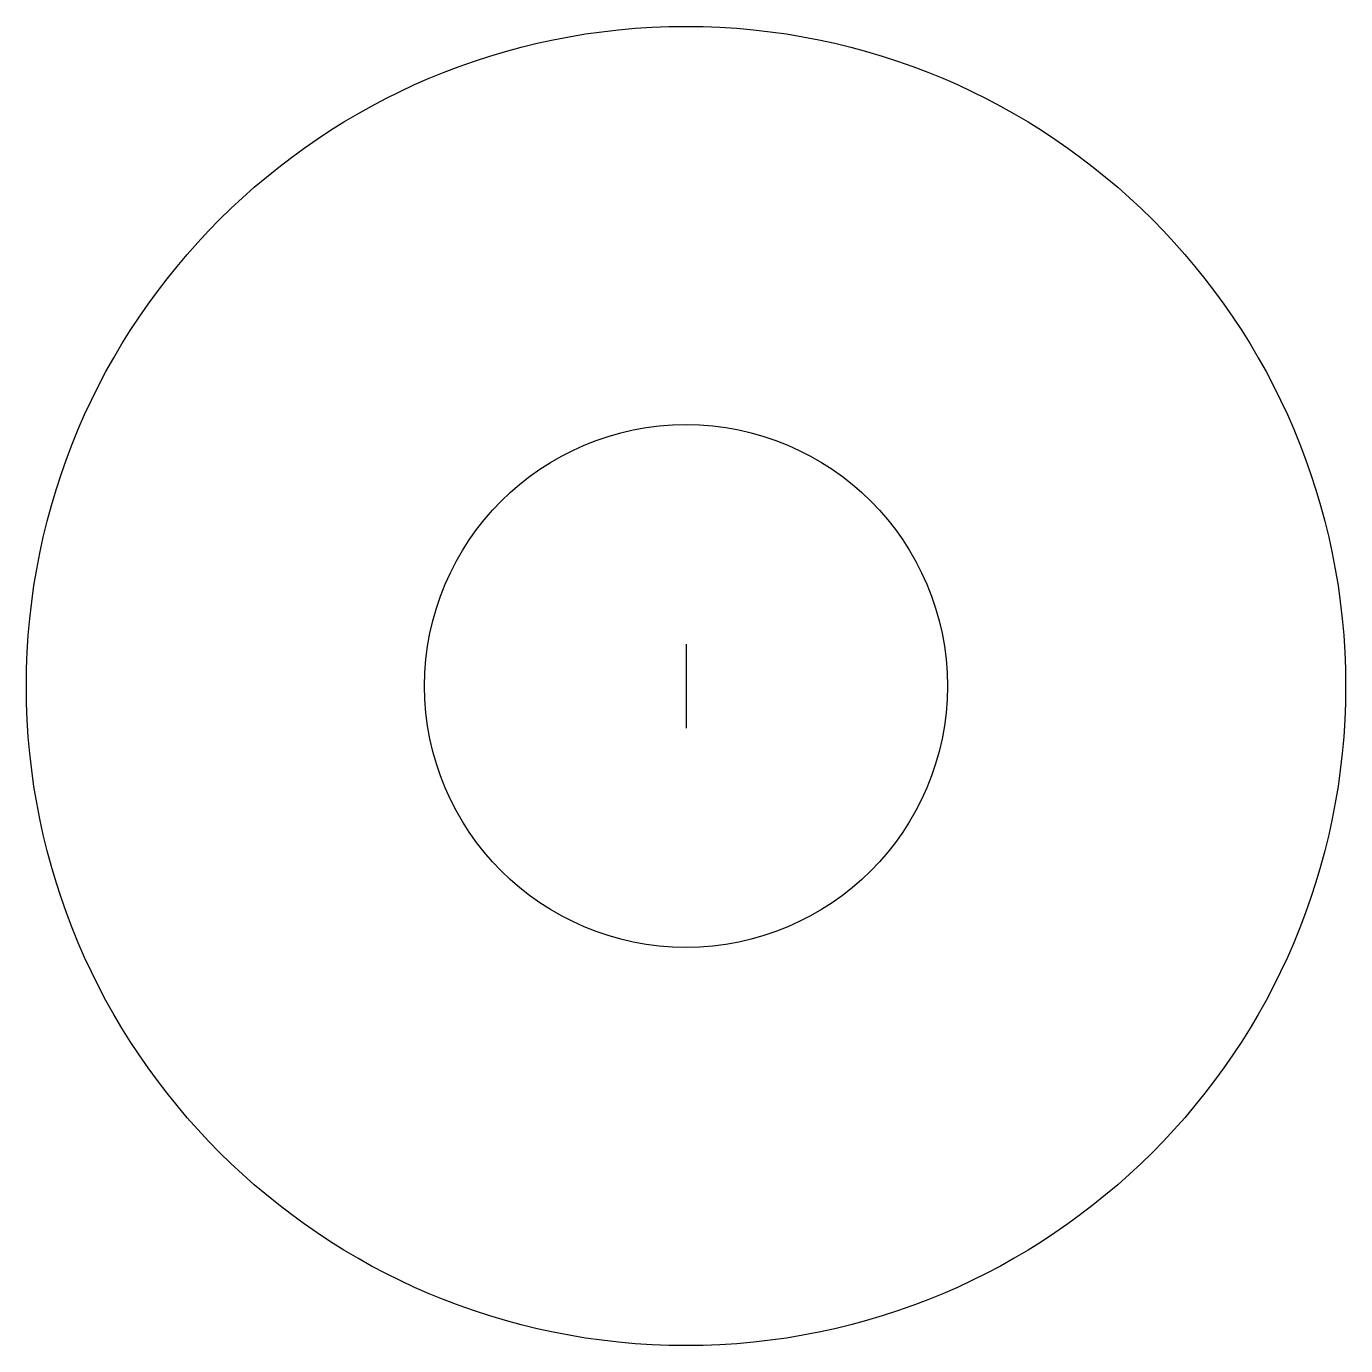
# Model space of a CAD drawing. Header units: millimetres. Extents: x -40.4 to -2.6, y -22.9 to 15.
import ezdxf

# ---------------------------------------------------------------- set-up
doc = ezdxf.new("R2010")
doc.units = ezdxf.units.MM
doc.layers.get('0').update_dxf_attribs({"linetype": 'CONTINUOUS'})

msp = doc.modelspace()

# ---------------------------------------------------------------- linework, layer by layer
msp.add_line((-21.5, -2.748), (-21.5, -5.158))
for radius in [18.925, 7.5]:
    msp.add_circle((-21.5, -3.953), radius)

doc.saveas('drawing.dxf')
